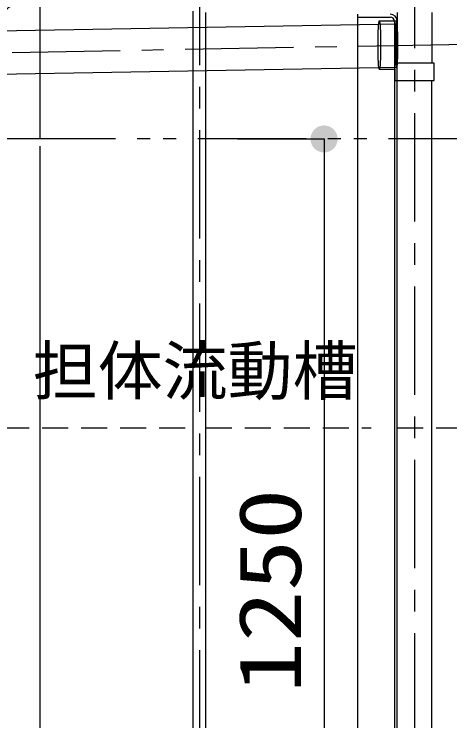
# Model space of a CAD drawing. Units: millimetres, scale not verified. Extents: x -22990 to 8910, y -6308 to 6308.
# Drawn here: x -4156 to -3552, y -3146 to -2168 of the extents above; entities that cross this region are included whole.
import ezdxf
from ezdxf.enums import TextEntityAlignment as Align

# ---------------------------------------------------------------- set-up
doc = ezdxf.new("R2010")
doc.units = ezdxf.units.MM
doc.header["$LTSCALE"] = 30
for name, pattern in [('CHAIN1', [8, 5, -1, 1, -1]), ('DASHED1', [1.8, 1.2, -0.6]), ('DOUBLE_CHAIN1', [8.8, 5, -1, 0.6, -0.6, 0.6, -1])]:
    doc.linetypes.add(name, pattern=pattern)
doc.layers.add('0-2_空気管', color=3, linetype='Continuous', lineweight=25)
doc.layers.add('0-F_00クル-フ-6寸法', color=132, linetype='Continuous', lineweight=25)
doc.styles.add('ＭＳ ゴシック', font='')
doc.styles.get('ＭＳ ゴシック').set_extended_font_data('MS Gothic')

msp = doc.modelspace()

# ---------------------------------------------------------------- linework, layer by layer
at = {"layer": '0-2_空気管', "linetype": 'CHAIN1'}
for p, q in [((-3601.03, -2065.11), (-3601.03, -3590.71)), ((-3899.22, -2088.51), (-3899.22, -3559.71)), ((-3528.88, -2209.88), (-5910.73, -2252.77))]:
    msp.add_line(p, q, dxfattribs=at)
at = {"layer": '0-2_空気管'}
for p, q in [((-3908.22, -2163.51), (-3908.22, -3484.71)), ((-3890.22, -3484.71), (-3890.22, -2165.43)), ((-3680.03, -2167.83), (-3680.03, -3590.71)), ((-3680.03, -2171.83), (-3635.03, -2171.83)), ((-3625.03, -2165.71), (-3625.03, -2186.74)), ((-3577.03, -2165.71), (-3577.03, -2235.71)), ((-3624.82, -2181.6), (-4371.58, -2195.05)), ((-3649.96, -2177.21), (-3626, -2177.21)), ((-3629.03, -2177.83), (-3629.03, -3569.8)), ((-3625.03, -3573.59), (-3625.03, -2177.83)), ((-3574.03, -2235.71), (-3625.97, -2235.71)), ((-3574.03, -2259.71), (-3574.03, -2235.71)), ((-3624.63, -2241.61), (-4370.5, -2255.04)), ((-3649.96, -2244.21), (-3628, -2244.21)), ((-3628.03, -2259.71), (-3628.03, -2244.18)), ((-3628.03, -2259.71), (-3574.03, -2259.71)), ((-3625.03, -3570.71), (-3625.03, -2259.71)), ((-3577.03, -3570.71), (-3577.03, -2259.71))]:
    msp.add_line(p, q, dxfattribs=at)
at = {"layer": '0-2_空気管', "linetype": 'DOUBLE_CHAIN1'}
msp.add_line((-3487.33, -2340.71), (-6054.78, -2340.71), dxfattribs=at)
at = {"layer": '0-2_空気管', "linetype": 'DASHED1'}
for p, q in [((-4171.03, -2740.71), (-3908.22, -2740.71)), ((-3890.22, -2740.71), (-3661.06, -2740.71)), ((-3625.03, -2740.71), (-3419.33, -2740.71))]:
    msp.add_line(p, q, dxfattribs=at)
at = {"layer": '0-2_空気管'}
for points in [[(-4120.03, -2340.71), (-4120.03, -2150.71), (-4155.9, -2152.28)], [(-4138.4, -3589.91), (-4120.03, -3590.71), (-4120.03, -2350.71)]]:
    msp.add_lwpolyline(points, dxfattribs=at)
for centre, radius, start, end in [((-4155.03, -2172.26), 16, 92.5, 180), ((-3635.03, -2177.83), 10, 0, 90), ((-3635.03, -2177.83), 6, 0, 90)]:
    msp.add_arc(centre, radius, start, end, dxfattribs=at)
msp.add_ellipse((-3649.96, -2210.71), major_axis=(0, -33.5), ratio=0.0519, dxfattribs=at)
msp.add_ellipse((-3626, -2210.71), major_axis=(0, -33.5), ratio=0.0519, start_param=0.309328, end_param=5.973857, dxfattribs=at)
at = {"layer": '0-F_00クル-フ-6寸法', "color": 4}
for p, q in [((-3846.53, -2340.71), (-3726.53, -2340.71)), ((-3726.53, -2340.71), (-3726.53, -3590.71))]:
    msp.add_line(p, q, dxfattribs=at)
at = {"layer": '0-F_00クル-フ-6寸法'}
for points in [[(-3726.53, -2340.71), (-3742.37, -2330.66), (-3740.98, -2328.76)], [(-3726.53, -2340.71), (-3740.98, -2328.76), (-3739.37, -2327.04)], [(-3726.53, -2340.71), (-3739.37, -2327.04), (-3737.56, -2325.54)], [(-3726.53, -2340.71), (-3737.56, -2325.54), (-3735.57, -2324.28)], [(-3726.53, -2340.71), (-3735.57, -2324.28), (-3733.44, -2323.28)], [(-3726.53, -2340.71), (-3733.44, -2323.28), (-3731.2, -2322.55)], [(-3726.53, -2340.71), (-3731.2, -2322.55), (-3728.88, -2322.11)], [(-3726.53, -2340.71), (-3728.88, -2322.11), (-3726.53, -2321.96)], [(-3726.53, -2340.71), (-3726.53, -2321.96), (-3724.18, -2322.11)], [(-3726.53, -2340.71), (-3724.18, -2322.11), (-3721.87, -2322.55)], [(-3726.53, -2340.71), (-3721.87, -2322.55), (-3719.63, -2323.28)], [(-3726.53, -2340.71), (-3719.63, -2323.28), (-3717.5, -2324.28)], [(-3726.53, -2340.71), (-3717.5, -2324.28), (-3715.51, -2325.54)], [(-3726.53, -2340.71), (-3715.51, -2325.54), (-3713.7, -2327.04)], [(-3726.53, -2340.71), (-3713.7, -2327.04), (-3712.09, -2328.76)], [(-3726.53, -2340.71), (-3712.09, -2328.76), (-3710.7, -2330.66)], [(-3726.53, -2340.71), (-3745.25, -2339.53), (-3744.95, -2337.19)], [(-3726.53, -2340.71), (-3744.95, -2337.19), (-3744.37, -2334.91)], [(-3726.53, -2340.71), (-3744.37, -2334.91), (-3743.5, -2332.73)], [(-3726.53, -2340.71), (-3743.5, -2332.73), (-3742.37, -2330.66)], [(-3726.53, -2340.71), (-3710.7, -2330.66), (-3709.57, -2332.73)], [(-3726.53, -2340.71), (-3709.57, -2332.73), (-3708.7, -2334.91)], [(-3726.53, -2340.71), (-3708.7, -2334.91), (-3708.12, -2337.19)], [(-3726.53, -2340.71), (-3708.12, -2337.19), (-3707.82, -2339.53)], [(-3726.53, -2340.71), (-3745.25, -2341.89), (-3745.25, -2339.53)], [(-3726.53, -2340.71), (-3744.95, -2344.22), (-3745.25, -2341.89)], [(-3726.53, -2340.71), (-3744.37, -2346.5), (-3744.95, -2344.22)], [(-3726.53, -2340.71), (-3743.5, -2348.69), (-3744.37, -2346.5)], [(-3726.53, -2340.71), (-3742.37, -2350.76), (-3743.5, -2348.69)], [(-3726.53, -2340.71), (-3740.98, -2352.66), (-3742.37, -2350.76)], [(-3726.53, -2340.71), (-3739.37, -2354.38), (-3740.98, -2352.66)], [(-3726.53, -2340.71), (-3737.56, -2355.88), (-3739.37, -2354.38)], [(-3726.53, -2340.71), (-3735.57, -2357.14), (-3737.56, -2355.88)], [(-3726.53, -2340.71), (-3733.44, -2358.14), (-3735.57, -2357.14)], [(-3726.53, -2340.71), (-3731.2, -2358.87), (-3733.44, -2358.14)], [(-3726.53, -2340.71), (-3728.88, -2359.31), (-3731.2, -2358.87)], [(-3726.53, -2340.71), (-3726.53, -2359.46), (-3728.88, -2359.31)], [(-3726.53, -2340.71), (-3707.82, -2339.53), (-3707.82, -2341.89)], [(-3726.53, -2340.71), (-3724.18, -2359.31), (-3726.53, -2359.46)], [(-3726.53, -2340.71), (-3721.87, -2358.87), (-3724.18, -2359.31)], [(-3726.53, -2340.71), (-3719.63, -2358.14), (-3721.87, -2358.87)], [(-3726.53, -2340.71), (-3717.5, -2357.14), (-3719.63, -2358.14)], [(-3726.53, -2340.71), (-3715.51, -2355.88), (-3717.5, -2357.14)], [(-3726.53, -2340.71), (-3713.7, -2354.38), (-3715.51, -2355.88)], [(-3726.53, -2340.71), (-3712.09, -2352.66), (-3713.7, -2354.38)], [(-3726.53, -2340.71), (-3710.7, -2350.76), (-3712.09, -2352.66)], [(-3726.53, -2340.71), (-3709.57, -2348.69), (-3710.7, -2350.76)], [(-3726.53, -2340.71), (-3708.7, -2346.5), (-3709.57, -2348.69)], [(-3726.53, -2340.71), (-3708.12, -2344.22), (-3708.7, -2346.5)], [(-3726.53, -2340.71), (-3707.82, -2341.89), (-3708.12, -2344.22)]]:
    msp.add_solid(points, dxfattribs=at)

# ---------------------------------------------------------------- texts
at = {"layer": '0-2_空気管', "color": 4, "style": 'ＭＳ ゴシック'}
msp.add_text('担体流動槽', height=65.98, dxfattribs=at).set_placement((-4130.16, -2714.57), align=Align.BOTTOM_LEFT)
at = {"layer": '0-F_00クル-フ-6寸法', "color": 3, "style": 'ＭＳ ゴシック', "width": 1.2}
msp.add_text('1250', height=86.66, rotation=90, dxfattribs=at).set_placement((-3732.38, -3107.99), align=Align.BOTTOM_LEFT)

doc.saveas('drawing.dxf')
